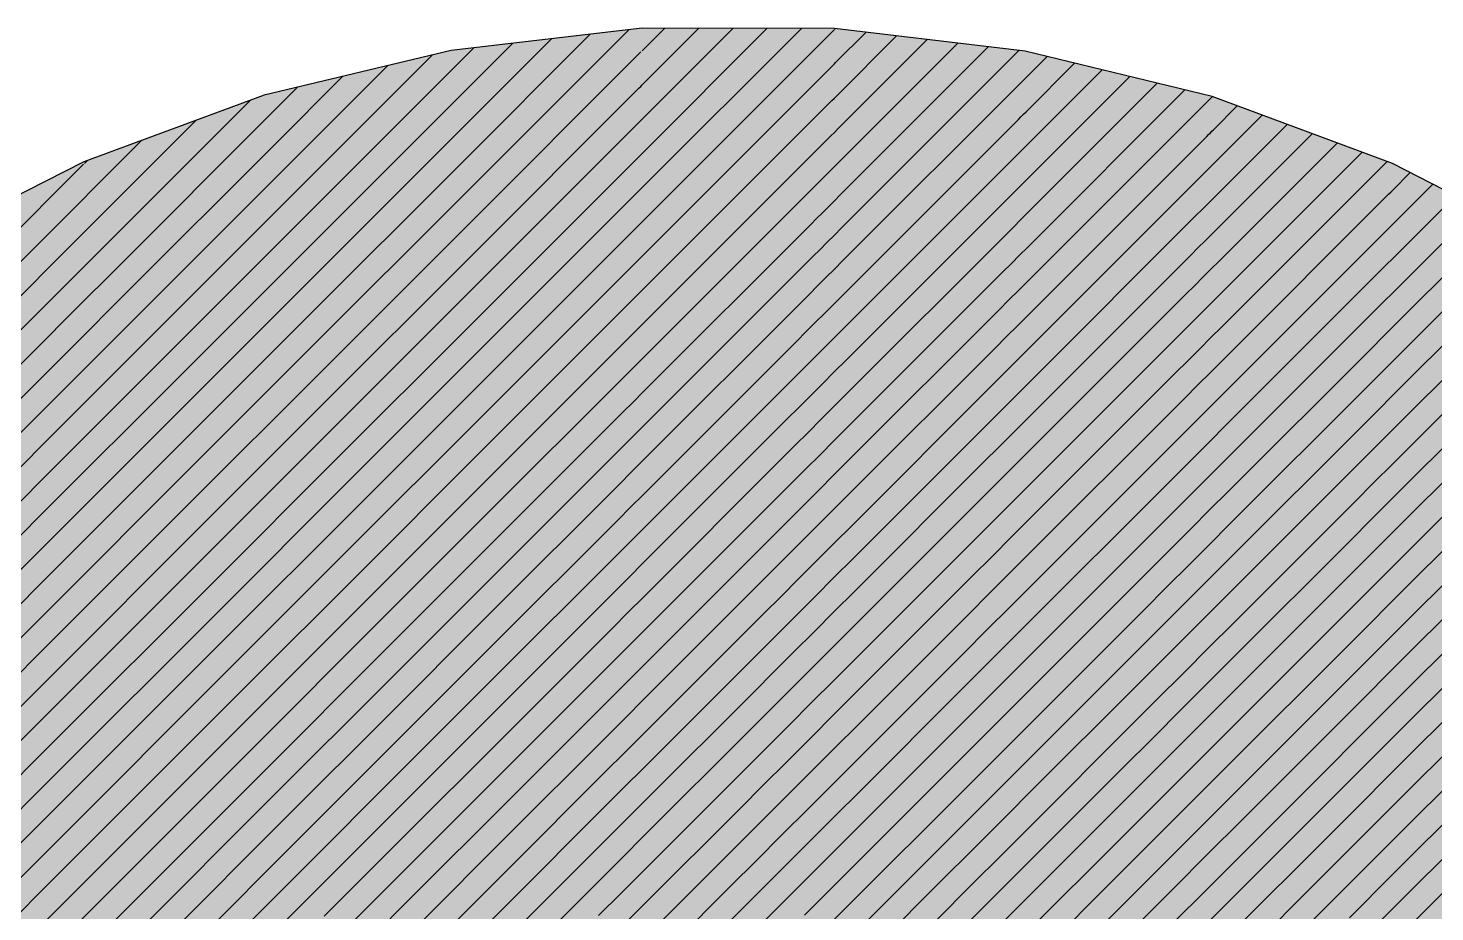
# Model space of a CAD drawing. Extents: x 0 to 13080, y 0 to 6750.
# Drawn here: x 12346.92 to 12368.72, y 1194.62 to 1208.31 of the extents above; entities that cross this region are included whole.
import ezdxf

# ---------------------------------------------------------------- set-up
doc = ezdxf.new("R2010")
doc.units = 0
doc.header["$MEASUREMENT"] = 0
doc.layers.add('MTH-CARIMBO-TXT1', color=1, linetype='CONTINUOUS')

msp = doc.modelspace()

# ---------------------------------------------------------------- linework, layer by layer
at = {"layer": 'MTH-CARIMBO-TXT1', "linetype": 'Continuous'}
for p, q in [((12353.600974, 1206.184216), (12355.633375, 1208.216617)), ((12353.635094, 1205.688006), (12356.234126, 1208.287038)), ((12356.438274, 1207.960856), (12356.787774, 1208.310356)), ((12356.439703, 1207.431955), (12357.317345, 1208.309597)), ((12356.441132, 1206.903054), (12357.846917, 1208.308838)), ((12356.442561, 1206.374153), (12358.376488, 1208.30808)), ((12356.44399, 1205.845251), (12358.906059, 1208.307321)), ((12356.445418, 1205.31635), (12359.413672, 1208.284604)), ((12359.416985, 1208.287917), (12359.433585, 1208.304516)), ((12359.435119, 1207.77572), (12359.907039, 1208.247641)), ((12359.453252, 1207.263523), (12360.380494, 1208.190766)), ((12353.498612, 1207.672844), (12353.83112, 1208.005353)), ((12353.532732, 1207.176635), (12354.431872, 1208.075774)), ((12353.566853, 1206.680425), (12355.032623, 1208.146195)), ((12359.471385, 1206.751327), (12360.853949, 1208.13389)), ((12359.489519, 1206.23913), (12361.327404, 1208.077015)), ((12359.507652, 1205.726933), (12361.800859, 1208.02014)), ((12359.525786, 1205.214737), (12362.274313, 1207.963264)), ((12350.89839, 1205.602952), (12353.190562, 1207.895125)), ((12353.669215, 1205.191797), (12356.419223, 1207.941805)), ((12359.397115, 1207.737716), (12359.416187, 1207.756788)), ((12359.416187, 1207.756788), (12359.435119, 1207.77572)), ((12362.379104, 1207.537725), (12362.711028, 1207.869649)), ((12362.385498, 1207.013788), (12363.137936, 1207.766227)), ((12350.728981, 1206.494204), (12351.796378, 1207.561601)), ((12350.813685, 1206.048578), (12352.49347, 1207.728363)), ((12350.983094, 1205.157326), (12353.498612, 1207.672844)), ((12356.446847, 1204.787449), (12359.340931, 1207.681532)), ((12359.340931, 1207.681532), (12359.35929, 1207.699891)), ((12359.35929, 1207.699891), (12359.378084, 1207.718686)), ((12359.378084, 1207.718686), (12359.397115, 1207.737716)), ((12362.362159, 1207.52078), (12362.379104, 1207.537725)), ((12362.391891, 1206.489852), (12363.564845, 1207.662806)), ((12362.398284, 1205.965915), (12363.991753, 1207.559384)), ((12350.644277, 1206.939829), (12351.099286, 1207.394839)), ((12353.703335, 1204.695587), (12356.391864, 1207.384115)), ((12356.391864, 1207.384115), (12356.415341, 1207.407593)), ((12356.415341, 1207.407593), (12356.439703, 1207.431955)), ((12359.543919, 1204.70254), (12362.326705, 1207.485326)), ((12362.326705, 1207.485326), (12362.344646, 1207.503267)), ((12362.344646, 1207.503267), (12362.362159, 1207.52078)), ((12362.404678, 1205.441978), (12364.418662, 1207.455962)), ((12362.411071, 1204.918041), (12364.84557, 1207.352541)), ((12348.179802, 1205.005684), (12350.365569, 1207.191452)), ((12351.067798, 1204.7117), (12353.532732, 1207.176635)), ((12359.268189, 1207.078461), (12359.304261, 1207.114533)), ((12359.304261, 1207.114533), (12359.341189, 1207.15146)), ((12359.341189, 1207.15146), (12359.37858, 1207.188852)), ((12359.37858, 1207.188852), (12359.416055, 1207.226326)), ((12359.416055, 1207.226326), (12359.453252, 1207.263523)), ((12362.417464, 1204.394105), (12365.268703, 1207.245343)), ((12365.289809, 1206.73612), (12365.658826, 1207.105136)), ((12348.051615, 1205.407828), (12349.525964, 1206.882177)), ((12348.307988, 1204.603541), (12350.644277, 1206.939829)), ((12356.402109, 1206.864031), (12356.441132, 1206.903054)), ((12356.448276, 1204.258547), (12359.268189, 1207.078461)), ((12359.562052, 1204.190343), (12362.266714, 1206.895004)), ((12362.266714, 1206.895004), (12362.307384, 1206.935674)), ((12362.307384, 1206.935674), (12362.347084, 1206.975375)), ((12362.347084, 1206.975375), (12362.385498, 1207.013788)), ((12365.310159, 1206.226139), (12366.045472, 1206.961453)), ((12351.152502, 1204.266075), (12353.566853, 1206.680425)), ((12353.737456, 1204.199378), (12356.364504, 1206.826425)), ((12356.364504, 1206.826425), (12356.402109, 1206.864031)), ((12359.360046, 1206.639988), (12359.415922, 1206.695864)), ((12359.415922, 1206.695864), (12359.471385, 1206.751327)), ((12365.187145, 1206.633456), (12365.215077, 1206.661388)), ((12365.215077, 1206.661388), (12365.241566, 1206.687876)), ((12365.241566, 1206.687876), (12365.266499, 1206.712809)), ((12365.266499, 1206.712809), (12365.289809, 1206.73612)), ((12365.330509, 1205.716159), (12366.432119, 1206.817769)), ((12365.350859, 1205.206179), (12366.818765, 1206.674085)), ((12347.923429, 1205.809972), (12348.686358, 1206.572901)), ((12348.436175, 1204.201397), (12350.728981, 1206.494204)), ((12356.449705, 1203.729646), (12359.195448, 1206.475389)), ((12359.195448, 1206.475389), (12359.249233, 1206.529174)), ((12359.249233, 1206.529174), (12359.304294, 1206.584235)), ((12359.304294, 1206.584235), (12359.360046, 1206.639988)), ((12362.332009, 1206.42997), (12362.391891, 1206.489852)), ((12362.423858, 1203.870168), (12365.187145, 1206.633456)), ((12365.371208, 1204.696198), (12367.205411, 1206.530401)), ((12347.795242, 1206.212115), (12347.846753, 1206.263626)), ((12353.771576, 1203.703168), (12356.337144, 1206.268735)), ((12356.337144, 1206.268735), (12356.388877, 1206.320469)), ((12356.388877, 1206.320469), (12356.442561, 1206.374153)), ((12359.41579, 1206.165401), (12359.489519, 1206.23913)), ((12359.580186, 1203.678146), (12362.206722, 1206.304683)), ((12362.206722, 1206.304683), (12362.270121, 1206.368082)), ((12362.270121, 1206.368082), (12362.332009, 1206.42997)), ((12365.26371, 1206.17969), (12365.310159, 1206.226139)), ((12365.391558, 1204.186218), (12367.592057, 1206.386717)), ((12365.411908, 1203.676237), (12367.978703, 1206.243033)), ((12345.14471, 1203.561583), (12347.783507, 1206.20038)), ((12348.564361, 1203.799254), (12350.813685, 1206.048578)), ((12351.237207, 1203.820449), (12353.600974, 1206.184216)), ((12359.194205, 1205.943816), (12359.267399, 1206.01701)), ((12359.267399, 1206.01701), (12359.341512, 1206.091124)), ((12359.341512, 1206.091124), (12359.41579, 1206.165401)), ((12362.430251, 1203.346231), (12365.105588, 1206.021568)), ((12365.105588, 1206.021568), (12365.161246, 1206.077226)), ((12365.161246, 1206.077226), (12365.214028, 1206.130008)), ((12365.214028, 1206.130008), (12365.26371, 1206.17969)), ((12368.061888, 1205.795888), (12368.336993, 1206.070993)), ((12347.749622, 1205.636165), (12347.923429, 1205.809972)), ((12356.375645, 1205.776907), (12356.44399, 1205.845251)), ((12356.451134, 1203.200745), (12359.122707, 1205.872318)), ((12359.122707, 1205.872318), (12359.194205, 1205.943816)), ((12362.146731, 1205.714361), (12362.232859, 1205.80049)), ((12362.232859, 1205.80049), (12362.316934, 1205.884565)), ((12362.316934, 1205.884565), (12362.398284, 1205.965915)), ((12368.036627, 1205.770627), (12368.061888, 1205.795888)), ((12368.062094, 1205.265764), (12368.687529, 1205.891199)), ((12345.14997, 1203.036513), (12347.749622, 1205.636165)), ((12348.692548, 1203.39711), (12350.89839, 1205.602952)), ((12351.321911, 1203.374823), (12353.635094, 1205.688006)), ((12353.805697, 1203.206959), (12356.309784, 1205.711045)), ((12356.309784, 1205.711045), (12356.375645, 1205.776907)), ((12359.322978, 1205.542259), (12359.415657, 1205.634939)), ((12359.415657, 1205.634939), (12359.507652, 1205.726933)), ((12359.598319, 1203.16595), (12362.146731, 1205.714361)), ((12365.107415, 1205.493065), (12365.18649, 1205.57214)), ((12365.18649, 1205.57214), (12365.260921, 1205.646571)), ((12365.260921, 1205.646571), (12365.330509, 1205.716159)), ((12365.432257, 1203.166257), (12368.009077, 1205.743076)), ((12368.009077, 1205.743076), (12368.036627, 1205.770627)), ((12368.0623, 1204.73564), (12369.038066, 1205.711405)), ((12347.715736, 1205.071949), (12348.051615, 1205.407828)), ((12359.049965, 1205.269246), (12359.139176, 1205.358457)), ((12359.139176, 1205.358457), (12359.230504, 1205.449785)), ((12359.230504, 1205.449785), (12359.322978, 1205.542259)), ((12362.301859, 1205.33916), (12362.404678, 1205.441978)), ((12362.436644, 1202.822294), (12365.024031, 1205.409681)), ((12365.024031, 1205.409681), (12365.107415, 1205.493065)), ((12368.062507, 1204.205516), (12369.388602, 1205.531611)), ((12368.062713, 1203.675392), (12369.739138, 1205.351817)), ((12348.820734, 1202.994967), (12350.983094, 1205.157326)), ((12351.406615, 1202.929197), (12353.669215, 1205.191797)), ((12353.839818, 1202.710749), (12356.282424, 1205.153355)), ((12356.282424, 1205.153355), (12356.362414, 1205.233345)), ((12356.362414, 1205.233345), (12356.445418, 1205.31635)), ((12356.452562, 1202.671844), (12359.049965, 1205.269246)), ((12359.415525, 1205.104476), (12359.525786, 1205.214737)), ((12362.086739, 1205.12404), (12362.195597, 1205.232898)), ((12362.195597, 1205.232898), (12362.301859, 1205.33916)), ((12365.258132, 1205.113452), (12365.350859, 1205.206179)), ((12365.452607, 1202.656277), (12367.942031, 1205.145701)), ((12367.942031, 1205.145701), (12368.004665, 1205.208334)), ((12368.004665, 1205.208334), (12368.062094, 1205.265764)), ((12368.062919, 1203.145268), (12370.089674, 1205.172023)), ((12345.15523, 1202.511443), (12347.715736, 1205.071949)), ((12347.68185, 1204.507733), (12348.179802, 1205.005684)), ((12359.193609, 1204.88256), (12359.304444, 1204.993395)), ((12359.304444, 1204.993395), (12359.415525, 1205.104476)), ((12359.616452, 1202.653753), (12362.086739, 1205.12404)), ((12362.286784, 1204.793755), (12362.411071, 1204.918041)), ((12364.942473, 1204.797793), (12365.053583, 1204.908903)), ((12365.053583, 1204.908903), (12365.158952, 1205.014272)), ((12365.158952, 1205.014272), (12365.258132, 1205.113452)), ((12368.063125, 1202.615144), (12370.44021, 1204.99223)), ((12348.948921, 1202.592823), (12351.067798, 1204.7117)), ((12351.49132, 1202.483572), (12353.703335, 1204.695587)), ((12356.349182, 1204.689783), (12356.446847, 1204.787449)), ((12358.977224, 1204.666175), (12359.084148, 1204.773099)), ((12359.084148, 1204.773099), (12359.193609, 1204.88256)), ((12359.415393, 1204.574014), (12359.543919, 1204.70254)), ((12362.158335, 1204.665305), (12362.286784, 1204.793755)), ((12362.443038, 1202.298358), (12364.942473, 1204.797793)), ((12365.255343, 1204.580333), (12365.371208, 1204.696198)), ((12367.972702, 1204.646042), (12368.0623, 1204.73564)), ((12368.063331, 1202.085021), (12370.689606, 1204.711295)), ((12345.16049, 1201.986373), (12347.68185, 1204.507733)), ((12347.647964, 1203.943517), (12348.307988, 1204.603541)), ((12353.873938, 1202.21454), (12356.255064, 1204.595665)), ((12356.255064, 1204.595665), (12356.349182, 1204.689783)), ((12356.453991, 1202.142942), (12358.977224, 1204.666175)), ((12359.28591, 1204.444531), (12359.415393, 1204.574014)), ((12359.634586, 1202.141556), (12362.026748, 1204.533718)), ((12362.026748, 1204.533718), (12362.158335, 1204.665305)), ((12365.131413, 1204.456403), (12365.255343, 1204.580333)), ((12365.472957, 1202.146296), (12367.874985, 1204.548325)), ((12367.874985, 1204.548325), (12367.972702, 1204.646042)), ((12349.077107, 1202.190679), (12351.152502, 1204.266075)), ((12356.33595, 1204.146221), (12356.448276, 1204.258547)), ((12359.02912, 1204.187741), (12359.156714, 1204.315335)), ((12359.156714, 1204.315335), (12359.28591, 1204.444531)), ((12362.271709, 1204.24835), (12362.417464, 1204.394105)), ((12364.860916, 1204.185906), (12364.999752, 1204.324742)), ((12364.999752, 1204.324742), (12365.131413, 1204.456403)), ((12347.614079, 1203.379301), (12348.436175, 1204.201397)), ((12351.576024, 1202.037946), (12353.737456, 1204.199378)), ((12353.908059, 1201.71833), (12356.227704, 1204.037975)), ((12356.227704, 1204.037975), (12356.33595, 1204.146221)), ((12356.45542, 1201.614041), (12358.904482, 1204.063103)), ((12358.904482, 1204.063103), (12359.02912, 1204.187741)), ((12359.267376, 1203.895667), (12359.41526, 1204.043551)), ((12359.41526, 1204.043551), (12359.562052, 1204.190343)), ((12361.966756, 1203.943397), (12362.121073, 1204.097713)), ((12362.121073, 1204.097713), (12362.271709, 1204.24835)), ((12362.449431, 1201.774421), (12364.860916, 1204.185906)), ((12365.103875, 1203.898535), (12365.252555, 1204.047215)), ((12365.252555, 1204.047215), (12365.391558, 1204.186218)), ((12367.80794, 1203.950949), (12367.94074, 1204.083749)), ((12367.94074, 1204.083749), (12368.062507, 1204.205516)), ((12368.063538, 1201.554897), (12370.587658, 1204.079017)), ((12345.165751, 1201.461303), (12347.647964, 1203.943517)), ((12349.205294, 1201.788536), (12351.237207, 1203.820449)), ((12359.119819, 1203.74811), (12359.267376, 1203.895667)), ((12359.652719, 1201.629359), (12361.966756, 1203.943397)), ((12362.256634, 1203.702945), (12362.423858, 1203.870168)), ((12364.945921, 1203.740581), (12365.103875, 1203.898535)), ((12365.493307, 1201.636316), (12367.80794, 1203.950949)), ((12347.580193, 1202.815085), (12348.564361, 1203.799254)), ((12351.660728, 1201.59232), (12353.771576, 1203.703168)), ((12356.200344, 1203.480285), (12356.322718, 1203.602659)), ((12356.322718, 1203.602659), (12356.449705, 1203.729646)), ((12358.831741, 1203.460032), (12358.974091, 1203.602382)), ((12358.974091, 1203.602382), (12359.119819, 1203.74811)), ((12359.415128, 1203.513089), (12359.580186, 1203.678146)), ((12362.08381, 1203.530121), (12362.256634, 1203.702945)), ((12364.779359, 1203.574018), (12364.945921, 1203.740581)), ((12365.249766, 1203.514096), (12365.411908, 1203.676237)), ((12367.908778, 1203.521457), (12368.062713, 1203.675392)), ((12347.546307, 1202.25087), (12348.692548, 1203.39711)), ((12353.942179, 1201.222121), (12356.200344, 1203.480285)), ((12356.456849, 1201.08514), (12358.831741, 1203.460032)), ((12359.248842, 1203.346803), (12359.415128, 1203.513089)), ((12361.906765, 1203.353075), (12362.08381, 1203.530121)), ((12362.455824, 1201.250484), (12364.779359, 1203.574018)), ((12365.076337, 1203.340667), (12365.249766, 1203.514096)), ((12367.740894, 1203.353573), (12367.908778, 1203.521457)), ((12368.063744, 1201.024773), (12370.48571, 1203.446739)), ((12345.171011, 1200.936234), (12347.614079, 1203.379301)), ((12349.33348, 1201.386392), (12351.321911, 1203.374823)), ((12351.745433, 1201.146694), (12353.805697, 1203.206959)), ((12356.309486, 1203.059097), (12356.451134, 1203.200745)), ((12358.919063, 1203.017024), (12359.082924, 1203.180885)), ((12359.082924, 1203.180885), (12359.248842, 1203.346803)), ((12359.414996, 1202.982626), (12359.598319, 1203.16595)), ((12359.670852, 1201.117163), (12361.906765, 1203.353075)), ((12362.241559, 1203.15754), (12362.430251, 1203.346231)), ((12364.892089, 1203.156419), (12365.076337, 1203.340667)), ((12365.246977, 1202.980977), (12365.432257, 1203.166257)), ((12365.513656, 1201.126336), (12367.740894, 1203.353573)), ((12347.512421, 1201.686654), (12348.820734, 1202.994967)), ((12356.172984, 1202.922595), (12356.309486, 1203.059097)), ((12358.758999, 1202.85696), (12358.919063, 1203.017024)), ((12359.230308, 1202.797939), (12359.414996, 1202.982626)), ((12361.846774, 1202.762754), (12362.046548, 1202.962528)), ((12362.046548, 1202.962528), (12362.241559, 1203.15754)), ((12362.462218, 1200.726547), (12364.697801, 1202.962131)), ((12364.697801, 1202.962131), (12364.892089, 1203.156419)), ((12365.048799, 1202.782799), (12365.246977, 1202.980977)), ((12367.673848, 1202.756197), (12367.876815, 1202.959165)), ((12367.876815, 1202.959165), (12368.062919, 1203.145268)), ((12345.176271, 1200.411164), (12347.580193, 1202.815085)), ((12349.461667, 1200.984249), (12351.406615, 1202.929197)), ((12353.9763, 1200.725911), (12356.172984, 1202.922595)), ((12356.458278, 1200.556238), (12358.758999, 1202.85696)), ((12359.046029, 1202.613659), (12359.230308, 1202.797939)), ((12359.688986, 1200.604966), (12361.846774, 1202.762754)), ((12362.226484, 1202.612135), (12362.436644, 1202.822294)), ((12364.838258, 1202.572258), (12365.048799, 1202.782799)), ((12365.534006, 1200.616355), (12367.673848, 1202.756197)), ((12368.06395, 1200.494649), (12370.383763, 1202.814462)), ((12347.478536, 1201.122438), (12348.948921, 1202.592823)), ((12351.830137, 1200.701068), (12353.839818, 1202.710749)), ((12356.145624, 1202.364905), (12356.296254, 1202.515535)), ((12356.296254, 1202.515535), (12356.452562, 1202.671844)), ((12358.864035, 1202.431665), (12359.046029, 1202.613659)), ((12359.414863, 1202.452164), (12359.616452, 1202.653753)), ((12362.009286, 1202.394936), (12362.226484, 1202.612135)), ((12364.616244, 1202.350244), (12364.838258, 1202.572258)), ((12365.244188, 1202.447858), (12365.452607, 1202.656277)), ((12367.844853, 1202.396872), (12368.063125, 1202.615144)), ((12349.589853, 1200.582105), (12351.49132, 1202.483572)), ((12354.010421, 1200.229702), (12356.145624, 1202.364905)), ((12358.686258, 1202.253889), (12358.864035, 1202.431665)), ((12359.211774, 1202.249075), (12359.414863, 1202.452164)), ((12361.786782, 1202.172432), (12362.009286, 1202.394936)), ((12362.21141, 1202.06673), (12362.443038, 1202.298358)), ((12362.468611, 1200.202611), (12364.616244, 1202.350244)), ((12365.021261, 1202.224931), (12365.244188, 1202.447858)), ((12367.606802, 1202.158822), (12367.844853, 1202.396872)), ((12345.181532, 1199.886094), (12347.546307, 1202.25087)), ((12347.44465, 1200.558222), (12349.077107, 1202.190679)), ((12351.914841, 1200.255443), (12353.873938, 1202.21454)), ((12356.283022, 1201.971973), (12356.453991, 1202.142942)), ((12356.459707, 1200.027337), (12358.686258, 1202.253889)), ((12359.009134, 1202.046434), (12359.211774, 1202.249075)), ((12359.414731, 1201.921701), (12359.634586, 1202.141556)), ((12359.707119, 1200.092769), (12361.786782, 1202.172432)), ((12364.784427, 1201.988096), (12365.021261, 1202.224931)), ((12365.241399, 1201.914739), (12365.472957, 1202.146296)), ((12365.554356, 1200.106375), (12367.606802, 1202.158822)), ((12367.812891, 1201.83458), (12368.063331, 1202.085021)), ((12368.064156, 1199.964525), (12370.281815, 1202.182184)), ((12349.71804, 1200.179961), (12351.576024, 1202.037946)), ((12356.118264, 1201.807215), (12356.283022, 1201.971973)), ((12358.809006, 1201.846307), (12359.009134, 1202.046434)), ((12359.19324, 1201.70021), (12359.414731, 1201.921701)), ((12361.972024, 1201.827344), (12362.21141, 1202.06673)), ((12364.534686, 1201.738356), (12364.784427, 1201.988096)), ((12364.993723, 1201.667062), (12365.241399, 1201.914739)), ((12345.186792, 1199.361024), (12347.512421, 1201.686654)), ((12347.410764, 1199.994006), (12349.205294, 1201.788536)), ((12351.999546, 1199.809817), (12353.908059, 1201.71833)), ((12354.044541, 1199.733492), (12356.118264, 1201.807215)), ((12356.461135, 1199.498436), (12358.613517, 1201.650817)), ((12358.613517, 1201.650817), (12358.809006, 1201.846307)), ((12358.972239, 1201.479209), (12359.19324, 1201.70021)), ((12361.726791, 1201.582111), (12361.972024, 1201.827344)), ((12362.196335, 1201.521325), (12362.449431, 1201.774421)), ((12362.475004, 1199.678674), (12364.534686, 1201.738356)), ((12364.730595, 1201.403935), (12364.993723, 1201.667062)), ((12367.539757, 1201.561446), (12367.812891, 1201.83458)), ((12349.846226, 1199.777818), (12351.660728, 1201.59232)), ((12356.090905, 1201.249525), (12356.269791, 1201.428412)), ((12356.269791, 1201.428412), (12356.45542, 1201.614041)), ((12358.753978, 1201.260948), (12358.972239, 1201.479209)), ((12359.414598, 1201.391239), (12359.652719, 1201.629359)), ((12359.725253, 1199.580573), (12361.726791, 1201.582111)), ((12361.934762, 1201.259752), (12362.196335, 1201.521325)), ((12365.23861, 1201.38162), (12365.493307, 1201.636316)), ((12365.574705, 1199.596395), (12367.539757, 1201.561446)), ((12367.780928, 1201.272287), (12368.063538, 1201.554897)), ((12368.064362, 1199.434401), (12370.179868, 1201.549907)), ((12347.376879, 1199.429791), (12349.33348, 1201.386392)), ((12352.08425, 1199.364191), (12353.942179, 1201.222121)), ((12354.078662, 1199.237283), (12356.090905, 1201.249525)), ((12358.540775, 1201.047746), (12358.753978, 1201.260948)), ((12359.174706, 1201.151346), (12359.414598, 1201.391239)), ((12361.666799, 1200.991789), (12361.934762, 1201.259752)), ((12362.18126, 1200.97592), (12362.455824, 1201.250484)), ((12364.453129, 1201.126469), (12364.730595, 1201.403935)), ((12364.966185, 1201.109194), (12365.23861, 1201.38162)), ((12367.472711, 1200.96407), (12367.780928, 1201.272287)), ((12345.192052, 1198.835954), (12347.478536, 1201.122438)), ((12349.974413, 1199.375674), (12351.745433, 1201.146694)), ((12356.256559, 1200.88485), (12356.456849, 1201.08514)), ((12356.462564, 1198.969535), (12358.540775, 1201.047746)), ((12358.935344, 1200.911984), (12359.174706, 1201.151346)), ((12359.414466, 1200.860776), (12359.670852, 1201.117163)), ((12359.743386, 1199.068376), (12361.666799, 1200.991789)), ((12362.481398, 1199.154737), (12364.453129, 1201.126469)), ((12364.676764, 1200.819774), (12364.966185, 1201.109194)), ((12365.235821, 1200.848501), (12365.513656, 1201.126336)), ((12367.748966, 1200.709995), (12368.063744, 1201.024773)), ((12347.342993, 1198.865575), (12349.461667, 1200.984249)), ((12356.063545, 1200.691836), (12356.256559, 1200.88485)), ((12358.698949, 1200.67559), (12358.935344, 1200.911984)), ((12359.156172, 1200.602482), (12359.414466, 1200.860776)), ((12361.897499, 1200.692159), (12362.18126, 1200.97592)), ((12364.371572, 1200.514581), (12364.676764, 1200.819774)), ((12364.938647, 1200.551326), (12365.235821, 1200.848501)), ((12365.595055, 1199.086414), (12367.472711, 1200.96407)), ((12368.064569, 1198.904277), (12370.07792, 1200.917629)), ((12345.197312, 1198.310885), (12347.44465, 1200.558222)), ((12347.309107, 1198.301359), (12349.589853, 1200.582105)), ((12350.102599, 1198.973531), (12351.830137, 1200.701068)), ((12352.168954, 1198.918565), (12353.9763, 1200.725911)), ((12354.112782, 1198.741073), (12356.063545, 1200.691836)), ((12356.243327, 1200.341288), (12356.458278, 1200.556238)), ((12358.468034, 1200.444674), (12358.698949, 1200.67559)), ((12358.898449, 1200.344759), (12359.156172, 1200.602482)), ((12359.414334, 1200.330314), (12359.688986, 1200.604966)), ((12361.606808, 1200.401468), (12361.897499, 1200.692159)), ((12362.166185, 1200.430515), (12362.462218, 1200.726547)), ((12364.622933, 1200.235612), (12364.938647, 1200.551326)), ((12365.233033, 1200.315382), (12365.534006, 1200.616355)), ((12367.405665, 1200.366694), (12367.748966, 1200.709995)), ((12356.036185, 1200.134146), (12356.243327, 1200.341288)), ((12356.463993, 1198.440633), (12358.468034, 1200.444674)), ((12358.643921, 1200.090231), (12358.898449, 1200.344759)), ((12359.761519, 1198.556179), (12361.606808, 1200.401468)), ((12361.860237, 1200.124567), (12362.166185, 1200.430515)), ((12362.487791, 1198.6308), (12364.371572, 1200.514581)), ((12365.615405, 1198.576434), (12367.405665, 1200.366694)), ((12367.717004, 1200.147703), (12368.06395, 1200.494649)), ((12347.275221, 1197.737143), (12349.71804, 1200.179961)), ((12350.230786, 1198.571387), (12351.914841, 1200.255443)), ((12352.253658, 1198.47294), (12354.010421, 1200.229702)), ((12354.146903, 1198.244864), (12356.036185, 1200.134146)), ((12359.137638, 1200.053618), (12359.414334, 1200.330314)), ((12361.546816, 1199.811146), (12361.860237, 1200.124567)), ((12362.15111, 1199.88511), (12362.468611, 1200.202611)), ((12364.290014, 1199.902694), (12364.622933, 1200.235612)), ((12364.911109, 1199.993458), (12365.233033, 1200.315382)), ((12367.338619, 1199.769318), (12367.717004, 1200.147703)), ((12368.064775, 1198.374153), (12369.975973, 1200.285351)), ((12345.202573, 1197.785815), (12347.410764, 1199.994006)), ((12356.230095, 1199.797726), (12356.459707, 1200.027337)), ((12358.395292, 1199.841603), (12358.643921, 1200.090231)), ((12358.861554, 1199.777534), (12359.137638, 1200.053618)), ((12359.414201, 1199.799851), (12359.707119, 1200.092769)), ((12362.494184, 1198.106864), (12364.290014, 1199.902694)), ((12364.569101, 1199.651451), (12364.911109, 1199.993458)), ((12365.230244, 1199.782263), (12365.554356, 1200.106375)), ((12367.685041, 1199.58541), (12368.064156, 1199.964525)), ((12347.241336, 1197.172927), (12349.846226, 1199.777818)), ((12350.358972, 1198.169243), (12351.999546, 1199.809817)), ((12352.338363, 1198.027314), (12354.044541, 1199.733492)), ((12356.008825, 1199.576456), (12356.230095, 1199.797726)), ((12356.465422, 1197.911732), (12358.395292, 1199.841603)), ((12358.588893, 1199.504873), (12358.861554, 1199.777534)), ((12359.119104, 1199.504754), (12359.414201, 1199.799851)), ((12359.779653, 1198.043982), (12361.546816, 1199.811146)), ((12361.822975, 1199.556975), (12362.15111, 1199.88511)), ((12362.136035, 1199.339705), (12362.475004, 1199.678674)), ((12364.88357, 1199.43559), (12365.230244, 1199.782263)), ((12365.635755, 1198.066453), (12367.338619, 1199.769318)), ((12354.181023, 1197.748654), (12356.008825, 1199.576456)), ((12356.216863, 1199.254164), (12356.461135, 1199.498436)), ((12358.322551, 1199.238531), (12358.588893, 1199.504873)), ((12358.824658, 1199.210309), (12359.119104, 1199.504754)), ((12359.414069, 1199.269389), (12359.725253, 1199.580573)), ((12361.486825, 1199.220825), (12361.822975, 1199.556975)), ((12364.208457, 1199.290806), (12364.569101, 1199.651451)), ((12365.227455, 1199.249144), (12365.574705, 1199.596395)), ((12367.271574, 1199.171942), (12367.685041, 1199.58541)), ((12368.064981, 1197.844029), (12369.874025, 1199.653074)), ((12345.207833, 1197.260745), (12347.376879, 1199.429791)), ((12347.20745, 1196.608712), (12349.974413, 1199.375674)), ((12350.487159, 1197.7671), (12352.08425, 1199.364191)), ((12355.981465, 1199.018766), (12356.216863, 1199.254164)), ((12359.10057, 1198.95589), (12359.414069, 1199.269389)), ((12361.785713, 1198.989382), (12362.136035, 1199.339705)), ((12362.500578, 1197.582927), (12364.208457, 1199.290806)), ((12364.51527, 1199.067289), (12364.88357, 1199.43559)), ((12364.856032, 1198.877721), (12365.227455, 1199.249144)), ((12367.653079, 1199.023118), (12368.064362, 1199.434401)), ((12352.423067, 1197.581688), (12354.078662, 1199.237283)), ((12356.466851, 1197.382831), (12358.322551, 1199.238531)), ((12358.533864, 1198.919515), (12358.824658, 1199.210309)), ((12359.413936, 1198.738926), (12359.743386, 1199.068376)), ((12359.797786, 1197.531786), (12361.486825, 1199.220825)), ((12362.12096, 1198.7943), (12362.481398, 1199.154737)), ((12364.1269, 1198.678919), (12364.51527, 1199.067289)), ((12365.224666, 1198.716025), (12365.595055, 1199.086414)), ((12365.656104, 1197.556473), (12367.271574, 1199.171942)), ((12367.204528, 1198.574567), (12367.653079, 1199.023118)), ((12345.213093, 1196.735675), (12347.342993, 1198.865575)), ((12347.173564, 1196.044496), (12350.102599, 1198.973531)), ((12350.615345, 1197.364956), (12352.168954, 1198.918565)), ((12354.215144, 1197.252445), (12355.981465, 1199.018766)), ((12356.203631, 1198.710602), (12356.462564, 1198.969535)), ((12358.249809, 1198.635459), (12358.533864, 1198.919515)), ((12358.787763, 1198.643083), (12359.10057, 1198.95589)), ((12361.426833, 1198.630503), (12361.785713, 1198.989382)), ((12364.461439, 1198.483128), (12364.856032, 1198.877721)), ((12367.621117, 1198.460825), (12368.064569, 1198.904277)), ((12368.065187, 1197.313906), (12369.772078, 1199.020796)), ((12352.507771, 1197.136062), (12354.112782, 1198.741073)), ((12355.954105, 1198.461076), (12356.203631, 1198.710602)), ((12356.468279, 1196.853929), (12358.249809, 1198.635459)), ((12358.478836, 1198.334156), (12358.787763, 1198.643083)), ((12359.082036, 1198.407026), (12359.413936, 1198.738926)), ((12359.815919, 1197.019589), (12361.426833, 1198.630503)), ((12361.748451, 1198.42179), (12362.12096, 1198.7943)), ((12362.105885, 1198.248895), (12362.487791, 1198.6308)), ((12362.506971, 1197.05899), (12364.1269, 1198.678919)), ((12364.828494, 1198.319853), (12365.224666, 1198.716025)), ((12347.139678, 1195.48028), (12350.230786, 1198.571387)), ((12350.743532, 1196.962813), (12352.253658, 1198.47294)), ((12354.249265, 1196.756235), (12355.954105, 1198.461076)), ((12356.1904, 1198.16704), (12356.463993, 1198.440633)), ((12358.750868, 1198.075858), (12359.082036, 1198.407026)), ((12359.413804, 1198.208464), (12359.761519, 1198.556179)), ((12361.366842, 1198.040182), (12361.748451, 1198.42179)), ((12364.045342, 1198.067031), (12364.461439, 1198.483128)), ((12365.221877, 1198.182906), (12365.615405, 1198.576434)), ((12365.676454, 1197.046493), (12367.204528, 1198.574567)), ((12367.137482, 1197.977191), (12367.621117, 1198.460825)), ((12367.589154, 1197.898533), (12368.064775, 1198.374153)), ((12368.065393, 1196.783782), (12369.67013, 1198.388518)), ((12345.218354, 1196.210605), (12347.309107, 1198.301359)), ((12347.105793, 1194.916064), (12350.358972, 1198.169243)), ((12352.592476, 1196.690436), (12354.146903, 1198.244864)), ((12355.926745, 1197.903386), (12356.1904, 1198.16704)), ((12358.177068, 1198.032388), (12358.478836, 1198.334156)), ((12359.063502, 1197.858162), (12359.413804, 1198.208464)), ((12361.711188, 1197.854198), (12362.105885, 1198.248895)), ((12364.407607, 1197.898967), (12364.828494, 1198.319853)), ((12364.800956, 1197.761985), (12365.221877, 1198.182906)), ((12350.871718, 1196.560669), (12352.338363, 1198.027314)), ((12356.469708, 1196.325028), (12358.177068, 1198.032388)), ((12358.423808, 1197.748798), (12358.750868, 1198.075858)), ((12359.413672, 1197.678001), (12359.779653, 1198.043982)), ((12359.834053, 1196.507392), (12361.366842, 1198.040182)), ((12362.09081, 1197.70349), (12362.494184, 1198.106864)), ((12362.513364, 1196.535054), (12364.045342, 1198.067031)), ((12365.219088, 1197.649787), (12365.635755, 1198.066453)), ((12365.696804, 1196.536512), (12367.137482, 1197.977191)), ((12345.223614, 1195.685536), (12347.275221, 1197.737143)), ((12347.071907, 1194.351848), (12350.487159, 1197.7671)), ((12352.67718, 1196.244811), (12354.181023, 1197.748654)), ((12354.283385, 1196.260026), (12355.926745, 1197.903386)), ((12356.177168, 1197.623478), (12356.465422, 1197.911732)), ((12358.104326, 1197.429316), (12358.423808, 1197.748798)), ((12358.713973, 1197.508633), (12359.063502, 1197.858162)), ((12361.306851, 1197.44986), (12361.711188, 1197.854198)), ((12363.963785, 1197.455144), (12364.407607, 1197.898967)), ((12364.353776, 1197.314805), (12364.800956, 1197.761985)), ((12367.070437, 1197.379815), (12367.589154, 1197.898533)), ((12367.557192, 1197.336241), (12368.064981, 1197.844029)), ((12368.0656, 1196.253658), (12369.568183, 1197.756241)), ((12350.999905, 1196.158526), (12352.423067, 1197.581688)), ((12355.899385, 1197.345696), (12356.177168, 1197.623478)), ((12358.368779, 1197.163439), (12358.713973, 1197.508633)), ((12359.044968, 1197.309297), (12359.413672, 1197.678001)), ((12359.413539, 1197.147539), (12359.797786, 1197.531786)), ((12361.673926, 1197.286606), (12362.09081, 1197.70349)), ((12362.075735, 1197.158084), (12362.500578, 1197.582927)), ((12364.773418, 1197.204117), (12365.219088, 1197.649787)), ((12365.216299, 1197.116668), (12365.656104, 1197.556473)), ((12347.038021, 1193.787633), (12350.615345, 1197.364956)), ((12354.317506, 1195.763816), (12355.899385, 1197.345696)), ((12356.163936, 1197.079916), (12356.466851, 1197.382831)), ((12356.471137, 1195.796127), (12358.104326, 1197.429316)), ((12358.677078, 1196.941408), (12359.044968, 1197.309297)), ((12359.852186, 1195.995196), (12361.306851, 1197.44986)), ((12361.246859, 1196.859539), (12361.673926, 1197.286606)), ((12362.519758, 1196.011117), (12363.963785, 1197.455144)), ((12363.882227, 1196.843256), (12364.353776, 1197.314805)), ((12365.717154, 1196.026532), (12367.070437, 1197.379815)), ((12367.003391, 1196.782439), (12367.557192, 1197.336241)), ((12367.52523, 1196.773948), (12368.065187, 1197.313906)), ((12345.228874, 1195.160466), (12347.241336, 1197.172927)), ((12351.128091, 1195.756382), (12352.507771, 1197.136062)), ((12352.761884, 1195.799185), (12354.215144, 1197.252445)), ((12355.872025, 1196.788006), (12356.163936, 1197.079916)), ((12358.031585, 1196.826245), (12358.368779, 1197.163439)), ((12359.026434, 1196.760433), (12359.413539, 1197.147539)), ((12361.636664, 1196.719013), (12362.075735, 1197.158084)), ((12364.299945, 1196.730644), (12364.773418, 1197.204117)), ((12364.74588, 1196.646249), (12365.216299, 1197.116668)), ((12368.065806, 1195.723534), (12369.466235, 1197.123963)), ((12347.004136, 1193.223417), (12350.743532, 1196.962813)), ((12356.150704, 1196.536354), (12356.468279, 1196.853929)), ((12358.313751, 1196.578081), (12358.677078, 1196.941408)), ((12359.413407, 1196.617077), (12359.815919, 1197.019589)), ((12359.870319, 1195.482999), (12361.246859, 1196.859539)), ((12362.06066, 1196.612679), (12362.506971, 1197.05899)), ((12365.213511, 1196.583549), (12365.676454, 1197.046493)), ((12351.256278, 1195.354238), (12352.592476, 1196.690436)), ((12352.846589, 1195.353559), (12354.249265, 1196.756235)), ((12354.351626, 1195.267607), (12355.872025, 1196.788006)), ((12356.472566, 1195.267226), (12358.031585, 1196.826245)), ((12358.640183, 1196.374183), (12359.026434, 1196.760433)), ((12361.186868, 1196.269217), (12361.636664, 1196.719013)), ((12362.526151, 1195.48718), (12363.882227, 1196.843256)), ((12363.80067, 1196.231369), (12364.299945, 1196.730644)), ((12364.246113, 1196.146482), (12364.74588, 1196.646249)), ((12365.737503, 1195.516552), (12367.003391, 1196.782439)), ((12366.936345, 1196.185063), (12367.52523, 1196.773948)), ((12367.493268, 1196.211656), (12368.065393, 1196.783782)), ((12345.234134, 1194.635396), (12347.20745, 1196.608712)), ((12346.97025, 1192.659201), (12350.871718, 1196.560669)), ((12355.844665, 1196.230316), (12356.150704, 1196.536354)), ((12357.958844, 1196.223173), (12358.313751, 1196.578081)), ((12359.007899, 1196.211569), (12359.413407, 1196.617077)), ((12359.413274, 1196.086614), (12359.834053, 1196.507392)), ((12361.599402, 1196.151421), (12362.06066, 1196.612679)), ((12362.045585, 1196.067274), (12362.513364, 1196.535054)), ((12364.718342, 1196.08838), (12365.213511, 1196.583549)), ((12365.210722, 1196.05043), (12365.696804, 1196.536512)), ((12368.066012, 1195.19341), (12369.364288, 1196.491686)), ((12351.384464, 1194.952095), (12352.67718, 1196.244811)), ((12352.931293, 1194.907933), (12354.283385, 1196.260026)), ((12354.385747, 1194.771397), (12355.844665, 1196.230316)), ((12356.137472, 1195.992792), (12356.469708, 1196.325028)), ((12356.473995, 1194.738324), (12357.958844, 1196.223173)), ((12358.258723, 1195.992722), (12358.640183, 1196.374183)), ((12358.603288, 1195.806958), (12359.007899, 1196.211569)), ((12359.888453, 1194.970802), (12361.186868, 1196.269217)), ((12362.532544, 1194.963243), (12363.80067, 1196.231369)), ((12366.869299, 1195.587688), (12367.493268, 1196.211656)), ((12367.461305, 1195.649363), (12368.0656, 1196.253658)), ((12345.239395, 1194.110326), (12347.173564, 1196.044496)), ((12346.936364, 1192.094985), (12350.999905, 1196.158526)), ((12355.817305, 1195.672626), (12356.137472, 1195.992792)), ((12357.886102, 1195.620102), (12358.258723, 1195.992722)), ((12358.989365, 1195.662705), (12359.413274, 1196.086614)), ((12359.413142, 1195.556152), (12359.852186, 1195.995196)), ((12361.126876, 1195.678896), (12361.599402, 1196.151421)), ((12361.56214, 1195.583829), (12362.045585, 1196.067274)), ((12362.03051, 1195.521869), (12362.519758, 1196.011117)), ((12363.719113, 1195.619481), (12364.246113, 1196.146482)), ((12364.192282, 1195.562321), (12364.718342, 1196.08838)), ((12364.690804, 1195.530512), (12365.210722, 1196.05043)), ((12365.207933, 1195.517311), (12365.717154, 1196.026532)), ((12365.757853, 1195.006571), (12366.936345, 1196.185063)), ((12346.902478, 1191.530769), (12351.128091, 1195.756382)), ((12351.512651, 1194.549951), (12352.761884, 1195.799185)), ((12353.015997, 1194.462308), (12354.317506, 1195.763816)), ((12356.12424, 1195.44923), (12356.471137, 1195.796127)), ((12358.203694, 1195.407364), (12358.603288, 1195.806958)), ((12368.066218, 1194.663286), (12369.26234, 1195.859408)), ((12354.419867, 1194.275187), (12355.817305, 1195.672626)), ((12356.475423, 1194.209423), (12357.886102, 1195.620102)), ((12358.566393, 1195.239733), (12358.989365, 1195.662705)), ((12358.970831, 1195.113841), (12359.413142, 1195.556152)), ((12359.906586, 1194.458605), (12361.126876, 1195.678896)), ((12361.066885, 1195.088574), (12361.56214, 1195.583829)), ((12362.538938, 1194.439307), (12363.719113, 1195.619481)), ((12363.637555, 1195.007594), (12364.192282, 1195.562321)), ((12365.778203, 1194.496591), (12366.869299, 1195.587688)), ((12366.802254, 1194.990312), (12367.461305, 1195.649363)), ((12367.429343, 1195.087071), (12368.065806, 1195.723534)), ((12345.244655, 1193.585256), (12347.139678, 1195.48028)), ((12346.868593, 1190.966553), (12351.256278, 1195.354238)), ((12351.640837, 1194.147808), (12352.846589, 1195.353559)), ((12355.789946, 1195.114936), (12356.12424, 1195.44923)), ((12357.813361, 1195.01703), (12358.203694, 1195.407364)), ((12359.41301, 1195.025689), (12359.870319, 1195.482999)), ((12361.524877, 1195.016236), (12362.03051, 1195.521869)), ((12362.015435, 1194.976464), (12362.526151, 1195.48718)), ((12364.138451, 1194.978159), (12364.690804, 1195.530512)), ((12364.663266, 1194.972644), (12365.207933, 1195.517311)), ((12365.205144, 1194.984192), (12365.737503, 1195.516552)), ((12353.100702, 1194.016682), (12354.351626, 1195.267607)), ((12354.453988, 1193.778978), (12355.789946, 1195.114936)), ((12356.111008, 1194.905668), (12356.472566, 1195.267226)), ((12358.148666, 1194.822005), (12358.566393, 1195.239733)), ((12358.529498, 1194.672508), (12358.970831, 1195.113841)), ((12367.397381, 1194.524779), (12368.066012, 1195.19341)), ((12368.066424, 1194.133162), (12369.160392, 1195.22713)), ((12345.249915, 1193.060187), (12347.105793, 1194.916064)), ((12346.834707, 1190.402338), (12351.384464, 1194.952095)), ((12351.769024, 1193.745664), (12352.931293, 1194.907933)), ((12355.762586, 1194.557246), (12356.111008, 1194.905668)), ((12356.476852, 1193.680522), (12357.813361, 1195.01703)), ((12358.952297, 1194.564977), (12359.41301, 1195.025689)), ((12359.412877, 1194.495227), (12359.888453, 1194.970802)), ((12359.924719, 1193.946409), (12361.066885, 1195.088574)), ((12361.006893, 1194.498252), (12361.524877, 1195.016236)), ((12361.487615, 1194.448644), (12362.015435, 1194.976464)), ((12362.000361, 1194.431059), (12362.532544, 1194.963243)), ((12362.545331, 1193.91537), (12363.637555, 1195.007594)), ((12363.555998, 1194.395706), (12364.138451, 1194.978159)), ((12364.08462, 1194.393998), (12364.663266, 1194.972644)), ((12364.635727, 1194.414776), (12365.205144, 1194.984192)), ((12365.202355, 1194.451073), (12365.757853, 1195.006571)), ((12365.798552, 1193.986611), (12366.802254, 1194.990312)), ((12366.735208, 1194.392936), (12367.429343, 1195.087071)), ((12353.185406, 1193.571056), (12354.385747, 1194.771397)), ((12356.097777, 1194.362106), (12356.473995, 1194.738324)), ((12357.740619, 1194.413959), (12358.148666, 1194.822005)), ((12358.093638, 1194.236647), (12358.529498, 1194.672508)), ((12367.365418, 1193.962486), (12368.066218, 1194.663286))]:
    msp.add_line(p, q, dxfattribs=at)
msp.add_lwpolyline([(12370.712393, 1204.852624), (12368.061726, 1206.212181), (12365.269309, 1207.249887), (12362.374058, 1207.951282), (12359.416324, 1208.30659), (12356.437329, 1208.310858), (12353.478589, 1207.964028), (12350.581341, 1207.270933), (12347.785961, 1206.241233), (12345.131408, 1204.889278)], dxfattribs=at)
for points in [[(12356.437329, 1208.310858), (12353.478589, 1207.964028), (12355.195421, 1182.996453)], [(12356.437329, 1208.310858), (12355.195421, 1182.996453), (12355.835517, 1183.588517)], [(12356.437329, 1208.310858), (12355.835517, 1183.588517), (12356.502598, 1184.15)], [(12359.416324, 1208.30659), (12356.437329, 1208.310858), (12356.502598, 1184.15)], [(12359.416324, 1208.30659), (12356.502598, 1184.15), (12357.195206, 1184.679676)], [(12359.416324, 1208.30659), (12357.195206, 1184.679676), (12357.911825, 1185.176385)], [(12359.416324, 1208.30659), (12357.911825, 1185.176385), (12358.650886, 1185.63904)], [(12358.650886, 1185.63904), (12359.410774, 1186.06663), (12359.416324, 1208.30659)], [(12359.410774, 1186.06663), (12360.189825, 1186.458218), (12359.416324, 1208.30659)], [(12359.416324, 1208.30659), (12360.189825, 1186.458218), (12362.374058, 1207.951282)], [(12353.478589, 1207.964028), (12350.581341, 1207.270933), (12355.195421, 1182.996453)], [(12360.189825, 1186.458218), (12360.986335, 1186.812948), (12362.374058, 1207.951282)], [(12361.798561, 1187.130044), (12362.374058, 1207.951282), (12360.986335, 1186.812948)], [(12362.624727, 1187.408813), (12362.374058, 1207.951282), (12361.798561, 1187.130044)], [(12362.624727, 1187.408813), (12365.269309, 1207.249887), (12362.374058, 1207.951282)], [(12350.581341, 1207.270933), (12347.785961, 1206.241233), (12355.195421, 1182.996453)], [(12363.463025, 1187.648643), (12365.269309, 1207.249887), (12362.624727, 1187.408813)], [(12363.463025, 1187.648643), (12364.311621, 1187.849011), (12365.269309, 1207.249887)], [(12364.311621, 1187.849011), (12365.168658, 1188.009478), (12365.269309, 1207.249887)], [(12365.168658, 1188.009478), (12366.032261, 1188.129693), (12365.269309, 1207.249887)], [(12365.269309, 1207.249887), (12366.032261, 1188.129693), (12368.061726, 1206.212181)], [(12347.785961, 1206.241233), (12345.131408, 1204.889278), (12345.499301, 1168.167093)], [(12355.195421, 1182.996453), (12347.785961, 1206.241233), (12345.499301, 1168.167093)], [(12366.032261, 1188.129693), (12367.045054, 1188.326521), (12368.061726, 1206.212181)], [(12368.061726, 1206.212181), (12367.045054, 1188.326521), (12368.068633, 1188.456048)], [(12370.712393, 1204.852624), (12368.061726, 1206.212181), (12368.068633, 1188.456048)], [(12370.712393, 1204.852624), (12368.068633, 1188.456048), (12369.09853, 1188.517709)]]:
    msp.add_solid(points, dxfattribs=at)

doc.saveas('drawing.dxf')
